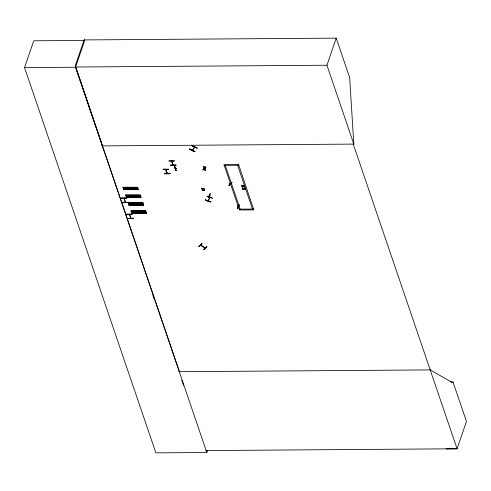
<?xml version="1.0" encoding="UTF-8"?>
<svg xmlns="http://www.w3.org/2000/svg" width="491" height="491" viewBox="0 0 491 491"><rect width="100%" height="100%" fill="white"/><g stroke="black" fill="none" stroke-linecap="round" stroke-linejoin="round"><path stroke-width="0.74" d="M138.284 189.348L123.72 189.33L123.72 189.649L138.394 189.667L138.394 189.348L123.572 189.213L138.247 189.256L138.259 188.949L123.486 188.931L123.701 189.428M125.69 195.136L125.819 195.535M128.243 202.789L142.985 202.869L143.151 203.206L143.151 203.526L128.476 203.507L128.372 203.188L143.126 203.28L128.464 203.292L128.243 202.789L128.341 203.108L143.004 203.084M128.857 204.544L128.986 204.913M129.01 205.158L128.9 204.839L143.679 204.857L143.679 205.177L129.004 205.158M131.023 210.946L145.778 211.032L131.023 210.946L131.165 211.406M145.71 211.02L131.109 211.222L145.931 211.363L145.931 211.682L131.238 211.418M131.551 212.597L146.306 212.713L131.551 212.597L131.766 213.069M131.791 213.315L131.68 212.996L146.459 213.333L131.778 213.315L146.441 213.321M123.173 187.777L122.959 187.28L137.732 187.298L137.867 187.697L137.867 188.016L123.173 187.961L137.756 187.715M125.671 195.093L140.377 195.05L140.487 195.553L125.813 195.504M140.5 195.768L140.506 195.449L125.733 195.436L125.837 195.756L140.487 195.731M140.813 196.762L126.23 197.008M141.021 197.407L141.034 197.1L126.365 197.087L126.365 197.407L141.034 197.419L140.929 197.1L126.261 197.087L126.126 196.688L140.8 196.725M142.93 202.869L128.255 202.851M143.458 204.52L143.66 204.956L128.912 204.9M146.232 212.671L131.643 212.904L146.312 212.922M200.837 245.457L200.432 245.162L205.238 248.041L204.704 247.746L204.9 247.341M204.459 168.573L204.937 168.867M208.307 200.868L208.509 200.254M209.399 197.646L209.737 197.357M128.212 202.12L128.212 202.568L122.811 202.611L122.811 202.157M128.243 218.489L133.693 218.2M128.298 218.661L133.699 218.642M164.626 173.765L170.027 173.71L164.62 173.796L164.62 173.341M169.972 173.501L164.571 173.569L170.027 173.335L170.021 173.753M170.432 165.246L175.895 165.424L175.895 164.982M170.487 165.418L175.901 165.406M170.408 165.215L175.901 165.007M192.049 145.717L197.167 148.196M209.761 197.45L208.037 200.837M206.981 196.24L212.364 198.247M192.269 150.191L194.663 147.073L192.441 150.332M192.668 150.05L192.54 150.289M194.651 147.122L194.227 147.251M171.617 161.146L173.188 165.166M207.57 450.327L206.828 452.499L155.868 452.868L24.55 67.605L33.732 40.79L84.691 40.428M84.427 39.041L75.326 65.628L102.472 145.888M206.828 452.499L75.516 67.242L84.863 39.924L336.212 38.132L349.653 77.572L353.821 144.096L353.232 144.109L457.078 448.78L446.166 448.915M126.795 198.002L121.394 198.039M124.057 198.659L124.383 198.432M125.279 201.629L125.187 201.991M125.469 201.623L125.156 201.991M126.874 214.125L132.208 214.229M130.937 218.072L130.759 217.709M163.202 169.229L168.548 169.346M168.603 169.186L163.221 169.235M167.278 172.807C167.05 175.121 165.08 168.843 166.001 169.616M172.089 161.281L171.899 161.281M173.139 164.835L172.961 164.473M174.514 160.864L168.965 160.882M174.833 166.345L174.452 166.572L175.821 170.678L176.195 170.451M176.109 168.272L176.017 168.732L176.159 168.413M176.152 170.469L174.735 166.517L176.122 170.678M189.87 148.816C189.127 149.516 194.915 152.339 194.988 151.314M192.012 145.778L197.253 148.098L192.098 145.551M192.484 149.915L192.601 149.602M194.24 147.349L194.362 146.864M194.418 147.435L194.571 147.012M194.62 146.987L194.258 147.312M205.042 170.469L203.753 166.142M205.686 166.891L202.844 169.806M203.906 168.536L203.833 168.069M204.993 168.898L205.183 168.517M203.078 169.978L206.011 166.842L203.022 169.911M201.709 188.446L204.127 188.501L204.722 190.25M204.655 190.318L202.353 190.336M201.697 188.483L204.01 188.427M205.545 199.665C204.864 200.426 210.934 202.703 210.921 201.684M207.036 196.081L212.419 198.131M208.614 197.321L210.142 193.755M210.185 193.749L208.282 197.425L208.657 197.314M208.325 200.187L208.436 200.555M209.319 195.817L209.835 196.032L210.062 195.639M201.973 243.426L198.8 246.421L199.143 246.353M206.779 246.304L206.969 246.685L204.139 249.612L203.949 249.232M228.904 185.156L229.094 185.543L231.955 182.621L231.764 182.241M229.77 183.37L229.745 183.744L229.868 183.272M238.35 164.479L223.945 164.577L239.412 209.97L253.822 209.872L238.46 164.141M242.916 185.942L241.541 185.653L241.504 185.101M243.254 186.101L242.008 187.016L241.977 186.476M243.824 188.605L242.45 188.317L242.413 187.765M241.431 185.328L243.162 185.764M243.18 186.322L244.862 186.991L243.499 185.917M244.162 188.765L242.91 189.679L242.885 189.139M243.426 186.144L244.383 185.598L244.352 185.064M238.11 206.631L237.613 206.128M237.662 205.999L237.515 206.404M242.339 187.992L244.07 188.427M237.38 208.35L239.185 204.864L237.675 208.466L237.454 208.129M237.484 208.159L239.007 204.6M244.088 188.986L245.764 189.661L244.408 188.581M244.334 188.808L245.291 188.262L245.261 187.728M353.25 144.158L353.839 144.151L326.938 65.229L336.212 38.132M450.707 381.992L453.009 381.973L452.739 382.759L430.196 369.913M210.835 201.93L205.453 199.911L210.854 201.875M204.385 168.487L203.783 168.493M208.252 200.929L209.737 197.413M194.786 151.707L189.686 149.178M208.583 197.535L210.087 193.902M209.387 195.86L209.97 195.921M237.619 206.465L238.166 206.508M175.993 168.708L175.514 168.695M203.79 168.345L204.33 168.493L203.839 168.493M169.051 161.023L174.452 161.023M121.332 198.198L126.733 198.161M126.813 214.285L132.226 214.236M174.458 166.559L175.821 170.665M201.862 243.585L199.051 246.5M199.064 246.58L201.893 243.646M203.875 249.453L206.76 246.488L203.931 249.446M229.776 183.548L230.205 183.972M231.764 182.48L228.904 185.389L231.942 182.584M123.941 198.339L125.34 202.36M167.327 173.501L165.976 169.493M243.082 185.985L244.279 185.285M243.99 188.648L245.187 187.949M241.897 186.697L242.842 186.169M242.806 189.366L243.751 188.832M209.369 195.694L209.866 195.86M200.647 245.107L205.336 247.937M326.938 65.229L75.589 67.015L179.436 371.693M24.55 67.605L75.516 67.242M101.883 145.895L353.821 144.096M224.215 165.381L238.62 165.277M122.732 202.378L128.163 202.372M239.142 209.172L253.546 209.074M129.698 214.42L129.391 214.383L130.784 218.391M178.847 371.699L430.785 369.907M205.729 450.572L457.078 448.78L466.45 421.413L453.009 381.973M123.032 187.341L137.627 187.298M123.173 187.752L137.842 187.795M123.56 188.992L138.167 189.004M126.212 196.756L140.88 196.774M128.783 204.501L143.525 204.532M145.839 211.418L131.152 211.363M146.459 213.014L131.68 213.014M170.432 165.185L175.846 165.172M175.471 168.554L176.06 168.695M123.057 187.599L137.726 187.617M125.604 195.037L140.273 195.074M125.702 195.357L140.365 195.357M128.771 204.44L143.44 204.477M143.544 204.778L128.869 204.759M124.131 198.254L125.53 202.304M129.612 214.334L130.993 218.397M172.979 165.154L171.666 161.146M202.341 190.373L201.641 188.513M229.825 183.579L230.304 183.873M237.57 165.283L252.497 209.08M225.265 165.369L240.191 209.166M168.548 169.42L163.147 169.463M126.739 198.235L121.332 198.272M152.861 295.465L154.1 299.093M181.805 380.384L183.536 385.447M205.342 170.469L203.74 166.326L205.128 170.445M145.913 211.461L131.244 211.652M189.796 149.006L194.902 151.529L189.796 149.006M202.372 188.826L202.605 189.857L203.593 190.103L204.17 189.624L203.759 188.906L202.372 188.826M204.63 168.499L205.042 168.763L204.63 168.499"/></g></svg>
